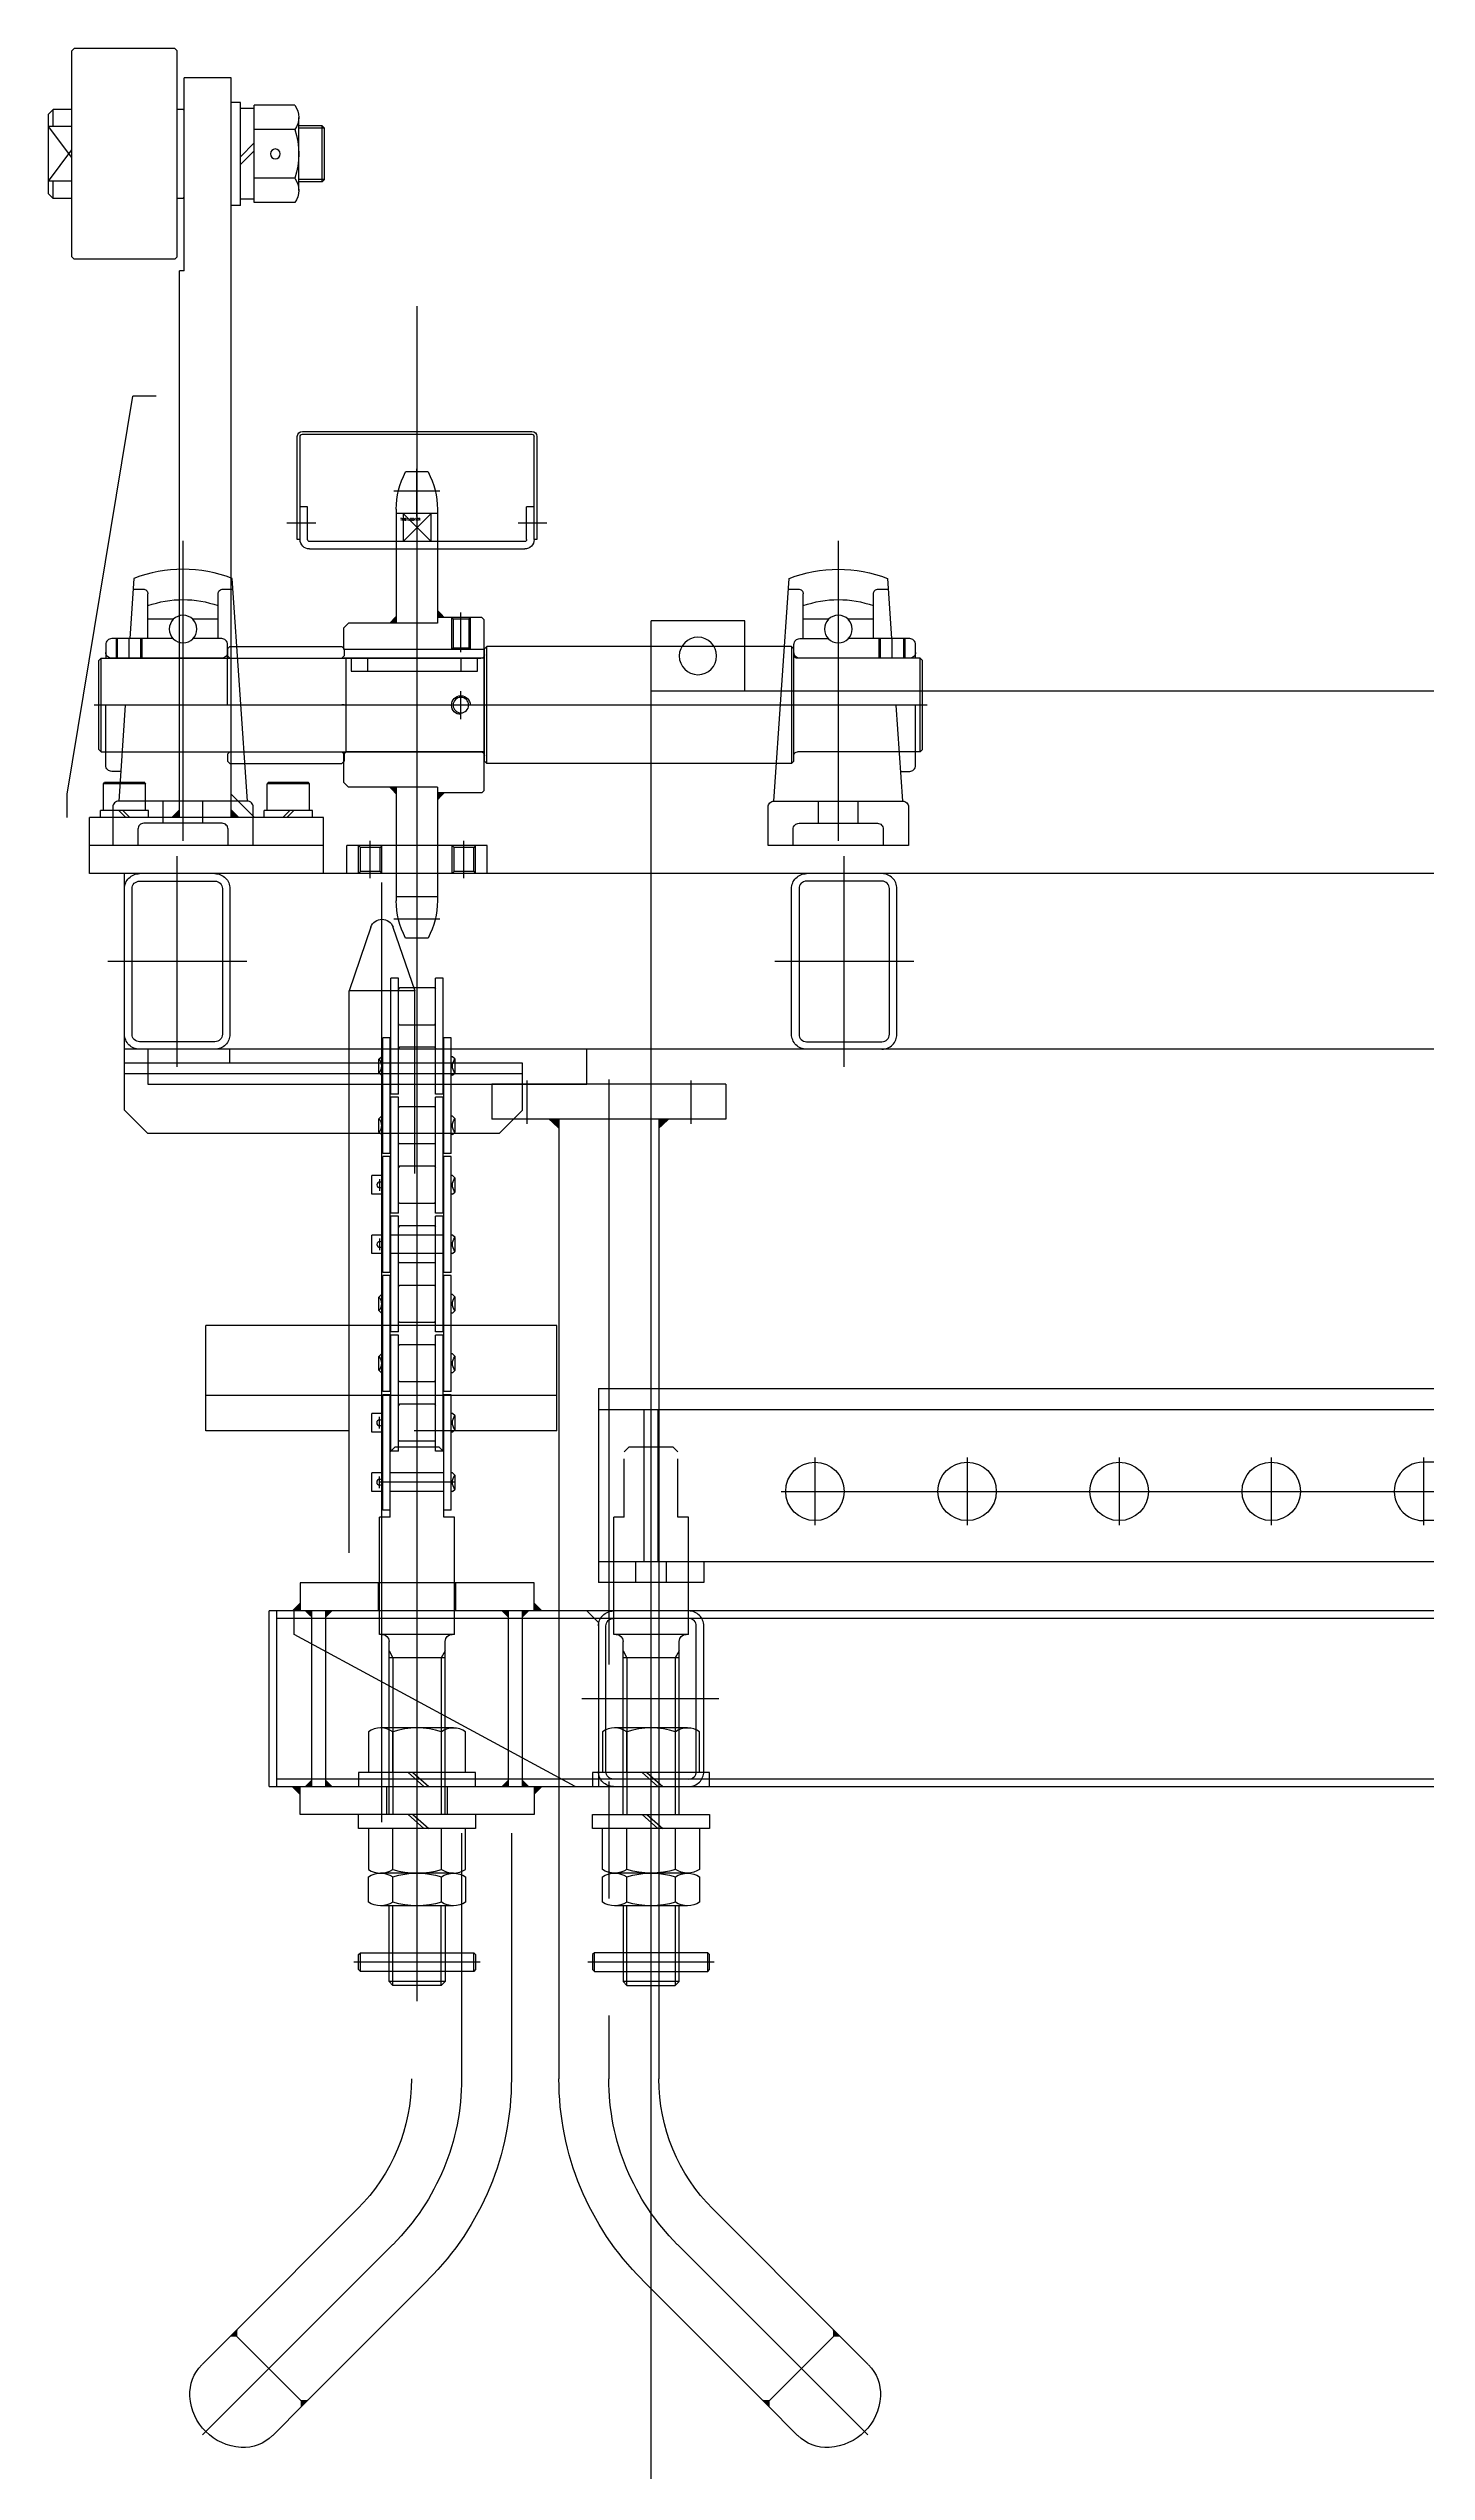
# Model space of a CAD drawing. Header units: millimetres. Extents: x 5349504 to 6791112, y -2212455 to -2153443.
# Drawn here: x 6344455 to 6345044, y -2192659 to -2191624 of the extents above; entities that cross this region are included whole.
import ezdxf

# ---------------------------------------------------------------- set-up
doc = ezdxf.new("R2010")
doc.units = ezdxf.units.MM
doc.header["$LTSCALE"] = 400
doc.linetypes.add('C_DASHED_L', pattern=[0.375, 0.25, -0.125])
doc.linetypes.add('CENTER-2', pattern=[1, 0.625, -0.125, 0.125, -0.125])
doc.layers.get('0').update_dxf_attribs({"lineweight": 9})
doc.layers.add('EQUIP', color=8, linetype='Continuous')
doc.layers.add('GRND', color=8, linetype='Continuous')
doc.styles.add('ROMANS', font='romans.shx', dxfattribs={"bigfont": 'ghs.shx'})

# ---------------------------------------------------------------- blocks, each defined once
blk = doc.blocks.new('A$C73723A2D')
for p, q in [((66.1, 582.5), (66.1, 567.5)), ((66.1, 582.5), (166.1, 582.5)), ((166.1, 582.5), (166.1, 567.5)), ((66.1, 567.5), (166.1, 567.5)), ((94.7, 567.5), (94.7, 157.5)), ((137.4, 567.5), (137.4, 157.5)), ((71.7, 101.9), (18.6, 48.8)), ((101.9, 71.7), (48.8, 18.6)), ((5.2, 35.4), (18.6, 48.8)), ((18.6, 48.8), (48.8, 18.6)), ((18.6, 48.8), (48.8, 18.6)), ((48.8, 18.6), (35.4, 5.2))]:
    blk.add_line(p, q)
at = {"color": 1, "linetype": 'CENTER-2'}
for p, q in [((116.1, 584.5), (116.1, 157.5)), ((86.8, 86.8), (33.7, 33.7))]:
    blk.add_line(p, q, dxfattribs=at)
for centre, radius, start, end in [((16.1, 157.5), 78.6, 315, 0), ((16.1, 157.5), 121.3, 315, 0), ((17.6, 22.9), 17.6, 135, 183.2584), ((23.2, 23.2), 23.2, 183.2584, 266.7416), ((22.9, 17.6), 17.6, 266.7416, 315)]:
    blk.add_arc(centre, radius, start, end)
blk.add_arc((16.1, 157.5), 100, 315, 0, dxfattribs=at)
for points in [[(90.2, 567.5), (94.7, 563.3), (94.7, 567.5)], [(141.9, 567.5), (137.4, 563.3), (137.4, 567.5)], [(17.1, 47.3), (20.2, 47.3), (20.4, 50.6)], [(47.3, 17.1), (47.3, 20.2), (50.6, 20.4)]]:
    blk.add_solid(points)
at = {"layer": 'EQUIP'}
for p, q in [((81.1, 584), (81.1, 565.5)), ((151.1, 584), (151.1, 565.5)), ((35.1, 35.1), (5.4, 5.4))]:
    blk.add_line(p, q, dxfattribs=at)
blk = doc.blocks.new('A$C78EE4211')
at = {"color": 1, "linetype": 'CENTER-2'}
for p, q in [((21.3, 262.5), (21.3, 157.5)), ((50.6, 86.8), (103.7, 33.7)), ((102.3, 35.1), (132, 5.4))]:
    blk.add_line(p, q, dxfattribs=at)
blk.add_arc((121.3, 157.5), 100, 180, 225, dxfattribs=at)
at = {"layer": 'EQUIP'}
for p, q in [((0, 262.5), (0, 157.5)), ((65.7, 101.9), (118.8, 48.8)), ((35.5, 71.7), (88.6, 18.6)), ((118.8, 48.8), (88.6, 18.6)), ((118.8, 48.8), (88.6, 18.6)), ((132.2, 35.4), (118.8, 48.8)), ((88.6, 18.6), (102, 5.2))]:
    blk.add_line(p, q, dxfattribs=at)
for centre, radius, start, end in [((121.3, 157.5), 121.3, 180, 225), ((121.3, 157.5), 78.6, 180, 225), ((119.8, 22.9), 17.6, 356.7416, 45), ((114.2, 23.2), 23.2, 273.2584, 356.7416), ((114.5, 17.6), 17.6, 225, 273.2584)]:
    blk.add_arc(centre, radius, start, end, dxfattribs=at)
for points in [[(120.3, 47.3), (117.2, 47.3), (117, 50.6)], [(90.1, 17.2), (90.1, 20.2), (86.8, 20.4)]]:
    blk.add_solid(points, dxfattribs=at)
blk = doc.blocks.new('A$C7FDF6A58')
at = {"ltscale": 0.5}
for p, q in [((-4.8, -1.4), (4.8, -1.4)), ((-8.8, -17.3), (-8.8, -66)), ((-8.8, -19.1), (8.8, -19.1)), ((8.8, -17.3), (8.8, -66)), ((-8.8, -136), (-8.8, -184.6)), ((8.8, -136), (8.8, -184.6)), ((-8.8, -182.9), (8.8, -182.9)), ((-4.8, -200.5), (4.8, -200.5))]:
    blk.add_line(p, q, dxfattribs=at)
for centre, start, end in [((25, -17.3), 151.9388, 180), ((-25, -17.3), 0, 28.0612), ((25, -184.6), 180, 208.0612), ((-25, -184.6), 331.9388, 0)]:
    blk.add_arc(centre, 33.8, start, end, dxfattribs=at)
at = {"layer": 'EQUIP', "ltscale": 0.5}
for p, q in [((0, -20.4), (0, 0)), ((-9.8, -9.6), (9.8, -9.6)), ((0, -181.5), (0, -201.9)), ((-9.8, -192.4), (9.8, -192.4))]:
    blk.add_line(p, q, dxfattribs=at)
at = {"color": 4, "style": 'ROMANS'}
blk.add_text('RS100x18NT', height=1, dxfattribs=at).set_placement((-1.4, -22.1))
blk = doc.blocks.new('A$C15EB49E3')
for p, q in [((-233, 36.5), (-232, 37.5)), ((-233, -36.5), (-233, 36.5)), ((-232, 37.5), (-213, 37.5)), ((-213, 35), (-175, 35)), ((-173, 33), (-175, 35)), ((-173, 23.8), (-173, 33)), ((-233, 23.8), (-173, 23.8)), ((-233, 20), (-173, 20)), ((-233, -20), (-174, -20)), ((-174, -20), (-173, -21)), ((-173, -33), (-173, -20)), ((-233, -36.5), (-232, -37.5)), ((-232, -37.5), (-213, -37.5)), ((-213, -35), (-175, -35)), ((-173, -33), (-175, -35))]:
    blk.add_line(p, q)
at = {"ltscale": 0.5}
for p, q in [((-227, 37.5), (-226.4, 36.8)), ((-219.7, 36.8), (-226.4, 36.8)), ((-226.4, 36.8), (-226.4, 24.5)), ((-219, 37.5), (-219.7, 36.8)), ((-219.7, 36.8), (-219.7, 24.5)), ((-226.4, 24.5), (-227, 23.8)), ((-219.7, 24.5), (-226.4, 24.5)), ((-219.7, 24.5), (-219, 23.8))]:
    blk.add_line(p, q, dxfattribs=at)
at = {"color": 250}
blk.add_line((-174, -20), (-174, 20), dxfattribs=at)
at = {"ltscale": 0.5}
blk.add_circle((-223, 0), 3.32, dxfattribs=at)
for points in [[(-216.2, 37.5), (-213, 40.8), (-213, 37.5)], [(-192.3, 35), (-195.4, 38.3), (-195.4, 35)], [(-216.2, -37.5), (-213, -40.8), (-213, -37.5)], [(-192.3, -35), (-195.4, -38.3), (-195.4, -35)]]:
    blk.add_solid(points)
at = {"layer": 'EQUIP', "ltscale": 0.5}
for p, q in [((-227, 37.5), (-227, 23.8)), ((-223, 22.6), (-223, 39.5)), ((-219, 37.5), (-219, 23.8)), ((-223, -6), (-223, 6))]:
    blk.add_line(p, q, dxfattribs=at)
blk.add_arc((-223, 0), 4, 270, 180, dxfattribs=at)
at = {"ltscale": 0.5}
blk.add_blockref('A$C7FDF6A58', (-204.2, 101), dxfattribs=at)
blk = doc.blocks.new('A$C34FF3ADC')
for p, q in [((-105.8, -65.9), (-106.8, -66.9)), ((-106.8, -66.9), (-106.8, -69.9)), ((-105.8, -70.9), (-106.8, -69.9)), ((-58, -65.9), (-105.8, -65.9)), ((-58, -70.9), (-105.8, -70.9)), ((-58, -65.9), (-57, -66.9)), ((-58, -70.9), (-57, -69.9)), ((-57, -66.9), (-57, -69.9)), ((-105.8, -110.9), (-106.8, -111.9)), ((-106.8, -111.9), (-106.8, -114.9)), ((-58, -110.9), (-105.8, -110.9)), ((-58, -110.9), (-57, -111.9)), ((-57, -111.9), (-57, -114.9)), ((-106.8, -114.9), (-105.8, -115.9)), ((-58, -115.9), (-105.8, -115.9)), ((-58, -115.9), (-57, -114.9))]:
    blk.add_line(p, q)
at = {"layer": 'EQUIP'}
blk.add_line((-106.8, -90.9), (-105.8, -90.9), dxfattribs=at)
blk = doc.blocks.new('A$C7A254EDB')
for p, q in [((-353, -215.4), (-354, -216.4)), ((-354, -254.4), (-354, -216.4)), ((-353, -215.4), (-300.5, -215.4)), ((-353, -255.4), (-353, -215.4)), ((-299, -211.4), (-298, -210.4)), ((-299, -259.4), (-299, -211.4)), ((-298, -210.4), (-167.8, -210.4)), ((-298, -210.4), (-298, -260.4)), ((-167.8, -210.4), (-166.8, -211.4)), ((-167.8, -260.4), (-167.8, -210.4)), ((-166.8, -259.4), (-166.8, -211.4)), ((-3, -215.4), (-165.3, -215.4)), ((-3, -215.4), (-2, -216.4)), ((-3, -255.4), (-3, -215.4)), ((-2, -254.4), (-2, -216.4)), ((-353, -255.4), (-354, -254.4)), ((-353, -255.4), (-300.5, -255.4)), ((-3, -255.4), (-165.3, -255.4)), ((-3, -255.4), (-2, -254.4)), ((-299, -259.4), (-298, -260.4)), ((-298, -260.4), (-167.8, -260.4)), ((-166.8, -259.4), (-167.8, -260.4))]:
    blk.add_line(p, q)
at = {"color": 2, "linetype": 'C_DASHED_L'}
for p, q in [((-163.8, -220.9), (-163.8, -215.4)), ((-109.8, -215.4), (-109.8, -220.9)), ((-109.8, -220.9), (-163.8, -220.9))]:
    blk.add_line(p, q, dxfattribs=at)
for centre, start, end in [((-300.5, -213.9), 270, 0), ((-165.3, -213.9), 180, 270), ((-300.5, -256.9), 0, 90), ((-165.3, -256.9), 90, 180)]:
    blk.add_arc(centre, 1.5, start, end)
at = {"layer": 'EQUIP'}
for p, q in [((-156.8, -220.9), (-156.8, -215.4)), ((-116.8, -215.4), (-116.8, -220.9)), ((-356, -235.4), (0, -235.4))]:
    blk.add_line(p, q, dxfattribs=at)
blk = doc.blocks.new('SP0801-T')
at = {"layer": 'EQUIP'}
for p, q in [((-62.8, 0), (-13.4, 0)), ((-62.8, 0), (-62.8, -3.2)), ((-54.8, 0.5), (-53.7, 1.6)), ((-54.8, 0.5), (-54.8, 0)), ((-53.7, 1.6), (-47.9, 1.6)), ((-47.9, 1.6), (-46.8, 0.5)), ((-46.8, 0.5), (-46.8, 0)), ((-29.4, 0.5), (-28.3, 1.6)), ((-29.4, 0.5), (-29.4, 0)), ((-28.3, 1.6), (-22.5, 1.6)), ((-22.5, 1.6), (-21.4, 0.5)), ((-21.4, 0.5), (-21.4, 0)), ((-13.4, 0), (-13.4, -3.2)), ((-12, 0), (37.5, 0)), ((-12, 0), (-12, -3.2)), ((-4, 0.5), (-2.9, 1.6)), ((-4, 0.5), (-4, 0)), ((-2.9, 1.6), (2.9, 1.6)), ((2.9, 1.6), (4, 0.5)), ((4, 0.5), (4, 0)), ((21.4, 0.5), (22.5, 1.6)), ((21.4, 0.5), (21.4, 0)), ((22.5, 1.6), (28.3, 1.6)), ((28.3, 1.6), (29.4, 0.5)), ((29.4, 0.5), (29.4, 0)), ((37.5, 0), (37.5, -3.2)), ((-62.8, -3.2), (-13.4, -3.2)), ((-54.8, -3.2), (-54.8, -26.1)), ((-46.8, -3.2), (-46.8, -26.1)), ((-37.5, -3.5), (12, -3.5)), ((-37.5, -3.5), (-37.5, -6.7)), ((-37.5, -6.7), (12, -6.7)), ((-33.3, -7.2), (-32.8, -6.7)), ((-33.3, -7.2), (-33.3, -22.1)), ((-17.5, -7.2), (-18, -6.7)), ((-17.5, -7.2), (-17.5, -22.1)), ((-12, -3.2), (37.5, -3.2)), ((-7.9, -7.2), (-7.4, -6.7)), ((-7.9, -7.2), (-7.9, -22.1)), ((7.9, -7.2), (7.4, -6.7)), ((7.9, -7.2), (7.9, -22.1)), ((12, -3.5), (12, -6.7)), ((13.4, -3.5), (62.8, -3.5)), ((13.4, -3.5), (13.4, -6.7)), ((13.4, -6.7), (62.8, -6.7)), ((17.5, -7.2), (18, -6.7)), ((17.5, -7.2), (17.5, -22.1)), ((33.3, -7.2), (32.8, -6.7)), ((33.3, -7.2), (33.3, -22.1)), ((42.9, -7.2), (43.4, -6.7)), ((42.9, -7.2), (42.9, -22.1)), ((58.7, -7.2), (58.2, -6.7)), ((58.7, -7.2), (58.7, -22.1)), ((62.8, -3.5), (62.8, -6.7)), ((-62.8, -26.1), (-13.4, -26.1)), ((-62.8, -26.1), (-62.8, -29.3)), ((-62.8, -29.3), (-13.4, -29.3)), ((-54.8, -29.3), (-54.8, -33.9)), ((-53.3, -30.6), (-48.3, -30.6)), ((-46.8, -29.3), (-46.8, -33.9)), ((-37.5, -22.6), (12, -22.6)), ((-37.5, -22.6), (-37.5, -25.8)), ((-37.5, -25.8), (12, -25.8)), ((-33.3, -22.1), (-32.8, -22.6)), ((-29.4, -29.3), (-29.4, -33.9)), ((-27.9, -30.6), (-22.9, -30.6)), ((-21.4, -29.3), (-21.4, -33.9)), ((-17.5, -22.1), (-18, -22.6)), ((-13.4, -26.1), (-13.4, -29.3)), ((-12, -26.1), (37.5, -26.1)), ((-12, -26.1), (-12, -29.3)), ((-12, -29.3), (37.5, -29.3)), ((-7.9, -22.1), (-7.4, -22.6)), ((-4, -29.8), (-4, -29.3)), ((-4, -29.8), (-2.9, -30.9)), ((-2.9, -30.9), (2.9, -30.9)), ((2.9, -30.9), (4, -29.8)), ((4, -29.8), (4, -29.3)), ((7.9, -22.1), (7.4, -22.6)), ((12, -22.6), (12, -25.8)), ((13.4, -22.6), (62.8, -22.6)), ((13.4, -22.6), (13.4, -25.8)), ((13.4, -25.8), (62.8, -25.8)), ((17.5, -22.1), (18, -22.6)), ((21.4, -29.8), (21.4, -29.3)), ((21.4, -29.8), (22.5, -30.9)), ((22.5, -30.9), (28.3, -30.9)), ((28.3, -30.9), (29.4, -29.8)), ((29.4, -29.8), (29.4, -29.3)), ((33.3, -22.1), (32.8, -22.6)), ((37.5, -26.1), (37.5, -29.3)), ((42.9, -22.1), (43.4, -22.6)), ((58.7, -22.1), (58.2, -22.6)), ((62.8, -22.6), (62.8, -25.8)), ((-54.8, -33.9), (-46.8, -33.9)), ((-29.4, -33.9), (-21.4, -33.9))]:
    blk.add_line(p, q, dxfattribs=at)
for centre in [(-50.8, -30.6), (-25.4, -30.6)]:
    blk.add_circle(centre, 1.25, dxfattribs=at)
for centre, start, end in [((-50.8, 5), 229.654, 310.346), ((-25.4, 5), 229.654, 310.346), ((0, 5), 229.654, 310.346), ((25.4, 5), 229.654, 310.346), ((0, -34.3), 49.654, 130.346), ((25.4, -34.3), 49.654, 130.346)]:
    blk.add_arc(centre, 4.48, start, end, dxfattribs=at)
blk = doc.blocks.new('A$C7C052ED6')
for p, q in [((14, 0), (14, 895)), ((14, 895), (97, 895)), ((23, 0), (23, 895)), ((88, 0), (88, 895)), ((88, 875.5), (23, 875.5)), ((88, 869.5), (23, 869.5)), ((88, 850), (97, 850)), ((45.5, 542.5), (45.5, 497.5)), ((70.5, 542.5), (70.5, 497.5)), ((88, 525), (97, 525)), ((97, 370), (97, 525)), ((14, 480), (23, 480)), ((2, 422.5), (2, 472.5)), ((2, 472.5), (14, 472.5)), ((23, 452), (88, 452)), ((23, 443), (88, 443)), ((14, 422.5), (2, 422.5)), ((14, 415), (23, 415)), ((45.5, 397.5), (45.5, 352.5)), ((70.5, 397.5), (70.5, 352.5)), ((88, 370), (97, 370)), ((88, 0), (88, 45)), ((88, 45), (97, 45)), ((97, 45), (97, 0)), ((88, 25.5), (23, 25.5)), ((88, 19.5), (23, 19.5)), ((14, 0), (97, 0))]:
    blk.add_line(p, q)
at = {"ltscale": 0.5}
blk.add_line((97, 850), (97, 895), dxfattribs=at)
at = {"color": 1, "linetype": 'CENTER-2'}
for p, q in [((99, 505), (86, 505)), ((99, 390), (86, 390))]:
    blk.add_line(p, q, dxfattribs=at)
at = {"color": 2, "linetype": 'C_DASHED_L'}
for p, q in [((2, 466.5), (2.7, 465.8)), ((2, 466.5), (14, 466.5)), ((13.3, 465.8), (14, 466.5)), ((2, 458.5), (2.7, 459.2)), ((2, 458.5), (14, 458.5)), ((2.7, 459.2), (2.7, 465.8)), ((2.7, 465.8), (13.3, 465.8)), ((2.7, 459.2), (13.3, 459.2)), ((13.3, 459.2), (13.3, 465.8)), ((13.3, 459.2), (14, 458.5)), ((2, 436.5), (2.7, 435.8)), ((2, 436.5), (14, 436.5)), ((2.7, 429.2), (2.7, 435.8)), ((2.7, 435.8), (13.3, 435.8)), ((13.3, 435.8), (14, 436.5)), ((13.3, 429.2), (13.3, 435.8)), ((2, 428.5), (2.7, 429.2)), ((2, 428.5), (14, 428.5)), ((2.7, 429.2), (13.3, 429.2)), ((13.3, 429.2), (14, 428.5))]:
    blk.add_line(p, q, dxfattribs=at)
for centre in [(58, 802.5), (58, 737.5), (58, 672.5), (58, 607.5), (58, 287.5), (58, 222.5), (58, 157.5), (58, 92.5)]:
    blk.add_circle(centre, 12.5)
for centre, start, end in [((58, 542.5), 0, 180), ((58, 497.5), 180, 0), ((58, 397.5), 0, 180), ((58, 352.5), 180, 0)]:
    blk.add_arc(centre, 12.5, start, end)
at = {"layer": 'EQUIP'}
for p, q in [((105.9, 872.5), (79.1, 872.5)), ((97, 879), (88, 879)), ((97, 866), (88, 866)), ((58, 78), (58, 817)), ((43.5, 802.5), (72.5, 802.5)), ((43.5, 737.5), (72.5, 737.5)), ((43.5, 672.5), (72.5, 672.5)), ((43.5, 607.5), (72.5, 607.5)), ((43.5, 542.5), (72.5, 542.5)), ((43.5, 497.5), (72.5, 497.5)), ((16, 462.5), (0, 462.5)), ((0, 447.5), (99, 447.5)), ((16, 432.5), (0, 432.5)), ((43.5, 397.5), (72.5, 397.5)), ((43.5, 352.5), (72.5, 352.5)), ((43.5, 287.5), (72.5, 287.5)), ((43.5, 222.5), (72.5, 222.5)), ((43.5, 157.5), (72.5, 157.5)), ((43.5, 92.5), (72.5, 92.5)), ((105.9, 22.5), (79.1, 22.5)), ((97, 29), (88, 29)), ((97, 16), (88, 16))]:
    blk.add_line(p, q, dxfattribs=at)
blk = doc.blocks.new('A$C19BE7DAC')
at = {"rotation": 270}
blk.add_blockref('A$C7C052ED6', (0, 105.9), dxfattribs=at)
blk = doc.blocks.new('BL-EQ-SECT_1_20230313')
at = {"layer": 'EQUIP'}
for p, q in [((25311.2, 9552.5), (25310.2, 9551.5)), ((25310.2, 9463.5), (25310.2, 9551.5)), ((25311.2, 9552.5), (25354.2, 9552.5)), ((25355.2, 9551.5), (25354.2, 9552.5)), ((25355.2, 9463.5), (25355.2, 9551.5)), ((25287.2, 9224), (25287.2, 9540)), ((25287.2, 9540), (25307.2, 9540)), ((25307.2, 9457.5), (25307.2, 9540)), ((25259.9, 9528.3), (25277.3, 9528.3)), ((25277.3, 9486.8), (25277.3, 9528.3)), ((25277.3, 9526.9), (25283.2, 9526.9)), ((25283.2, 9529.5), (25287.2, 9529.5)), ((25283.2, 9485.5), (25283.2, 9529.5)), ((25307.7, 9526.5), (25307.2, 9526)), ((25307.7, 9526.5), (25310.2, 9526.5)), ((25355.2, 9526.5), (25363.2, 9526.5)), ((25365.2, 9524.5), (25363.2, 9526.5)), ((25363.2, 9519.2), (25363.2, 9526.5)), ((25365.2, 9490.5), (25365.2, 9524.5)), ((25247.2, 9518.5), (25248.3, 9519.5)), ((25247.2, 9496.6), (25247.2, 9518.5)), ((25248.3, 9495.5), (25248.3, 9519.5)), ((25248.3, 9519.5), (25258.3, 9519.5)), ((25258.3, 9491.9), (25258.3, 9523.1)), ((25259.9, 9517.9), (25277.3, 9517.9)), ((25355.2, 9519.2), (25365.2, 9519.2)), ((25355.2, 9505.9), (25365.2, 9519.2)), ((25283.2, 9506.3), (25277.3, 9512.2)), ((25283.2, 9502.9), (25277.3, 9508.8)), ((25365.2, 9495.9), (25355.2, 9509.2)), ((25248.3, 9495.5), (25247.2, 9496.6)), ((25248.3, 9495.5), (25258.3, 9495.5)), ((25259.9, 9497.1), (25277.3, 9497.1)), ((25307.2, 9489), (25307.2, 9494)), ((25355.2, 9495.9), (25365.2, 9495.9)), ((25363.2, 9488.5), (25363.2, 9495.9)), ((25259.9, 9486.8), (25277.3, 9486.8)), ((25277.3, 9488.2), (25283.2, 9488.2)), ((25283.2, 9485.5), (25287.2, 9485.5)), ((25307.7, 9488.5), (25307.2, 9489)), ((25307.7, 9488.5), (25310.2, 9488.5)), ((25355.2, 9488.5), (25363.2, 9488.5)), ((25365.2, 9490.5), (25363.2, 9488.5)), ((25311.2, 9462.5), (25310.2, 9463.5)), ((25311.2, 9462.5), (25354.2, 9462.5)), ((25354.2, 9462.5), (25355.2, 9463.5)), ((25307.2, 9457.5), (25309.2, 9457.5)), ((25309.2, 9224), (25309.2, 9457.5)), ((25207.7, 8718.3), (25207.7, 9442.4)), ((25319.2, 9404), (25329.2, 9404)), ((25357.2, 9234), (25329.2, 9404)), ((25156.5, 9386.7), (25156.5, 9342.7)), ((25157.7, 9342.7), (25157.7, 9386.7)), ((25256.7, 9388.9), (25158.7, 9388.9)), ((25256.7, 9387.7), (25158.7, 9387.7)), ((25257.7, 9342.7), (25257.7, 9386.7)), ((25258.9, 9342.7), (25258.9, 9386.7)), ((25152.2, 9349.7), (25164.5, 9349.7)), ((25157.7, 9356.7), (25160.9, 9356.7)), ((25160.9, 9342.7), (25160.9, 9356.7)), ((25201.7, 9341.9), (25213.7, 9353.9)), ((25201.7, 9353.9), (25213.7, 9341.9)), ((25251, 9349.7), (25263.3, 9349.7)), ((25254.5, 9342.7), (25254.5, 9356.7)), ((25254.5, 9356.7), (25257.7, 9356.7)), ((25027.7, 9214), (25027.7, 9342.2)), ((25156.5, 9342.7), (25157.7, 9342.7)), ((25161.7, 9341.9), (25253.7, 9341.9)), ((25253.7, 9338.7), (25161.7, 9338.7)), ((25257.7, 9342.7), (25258.9, 9342.7)), ((25307.7, 9214), (25307.7, 9342.2)), ((25012.7, 9308.7), (25023.6, 9308.7)), ((25031.9, 9308.7), (25042.7, 9308.7)), ((25067.7, 9308), (25107.7, 9308)), ((25067.7, 9278), (25067.7, 9308)), ((25107.7, 8448), (25107.7, 9308)), ((25292.7, 9308.7), (25303.6, 9308.7)), ((25311.9, 9308.7), (25322.7, 9308.7)), ((24999.2, 9292), (24999.2, 9300.4)), ((24999.7, 9292), (24999.7, 9300.4)), ((25004.7, 9292), (25004.7, 9300.4)), ((25009.7, 9292), (25009.7, 9300.4)), ((25010.2, 9292), (25010.2, 9300.4)), ((25325.2, 9292), (25325.2, 9300.4)), ((25325.7, 9292), (25325.7, 9300.4)), ((25330.7, 9292), (25330.7, 9300.4)), ((25335.7, 9292), (25335.7, 9300.4)), ((25336.2, 9292), (25336.2, 9300.4)), ((24257.7, 9278), (25107.7, 9278)), ((25000.2, 9231), (25003, 9272)), ((25332.4, 9272), (25335.2, 9231)), ((25253.7, 9238.3), (25254.1, 9239)), ((25253.7, 9227), (25253.7, 9238.3)), ((25253.7, 9238.3), (25271.7, 9238.3)), ((25254.1, 9239), (25271.3, 9239)), ((25271.3, 9239), (25271.7, 9238.3)), ((25271.7, 9227), (25271.7, 9238.3)), ((25324.1, 9239), (25323.7, 9238.3)), ((25323.7, 9227), (25323.7, 9238.3)), ((25323.7, 9238.3), (25341.7, 9238.3)), ((25324.1, 9239), (25341.3, 9239)), ((25341.7, 9238.3), (25341.3, 9239)), ((25341.7, 9227), (25341.7, 9238.3)), ((25019.2, 9221.5), (25019.2, 9231)), ((25036.2, 9221.5), (25036.2, 9231)), ((25247.7, 9224), (25347.7, 9224)), ((25247.7, 9200), (25247.7, 9224)), ((25252.4, 9227), (25273, 9227)), ((25252.4, 9224), (25252.4, 9227)), ((25263.4, 9224), (25260.4, 9227)), ((25265.1, 9224), (25262.1, 9227)), ((25273, 9224), (25273, 9227)), ((25277.2, 9224), (25287.2, 9234)), ((25299.2, 9221.5), (25299.2, 9231)), ((25316.2, 9221.5), (25316.2, 9231)), ((25322.4, 9227), (25343, 9227)), ((25322.4, 9224), (25322.4, 9227)), ((25330.4, 9224), (25333.4, 9227)), ((25332.1, 9224), (25335.1, 9227)), ((25343, 9224), (25343, 9227)), ((25347.7, 9200), (25347.7, 9224)), ((25357.2, 9224), (25357.2, 9234)), ((25187.7, 9198), (25187.7, 9214)), ((25227.7, 9198), (25227.7, 9214)), ((25025.2, 9117.5), (25025.2, 9207.5)), ((25177.7, 9212), (25237.7, 9212)), ((25177.7, 9200), (25177.7, 9212)), ((25182.7, 9212), (25183.5, 9211.2)), ((25182.7, 9200), (25182.7, 9212)), ((25183.5, 9211.2), (25191.9, 9211.2)), ((25183.5, 9200.9), (25183.5, 9211.2)), ((25192.7, 9212), (25191.9, 9211.2)), ((25191.9, 9200.9), (25191.9, 9211.2)), ((25192.7, 9200), (25192.7, 9212)), ((25222.7, 9212), (25223.5, 9211.2)), ((25222.7, 9200), (25222.7, 9212)), ((25223.5, 9211.2), (25231.9, 9211.2)), ((25223.5, 9200.9), (25223.5, 9211.2)), ((25232.7, 9212), (25231.9, 9211.2)), ((25231.9, 9200.9), (25231.9, 9211.2)), ((25232.7, 9200), (25232.7, 9212)), ((25237.7, 9200), (25237.7, 9212)), ((25247.7, 9212), (25347.7, 9212)), ((25310.2, 9117.5), (25310.2, 9207.5)), ((24017.7, 9200), (25347.7, 9200)), ((25183.5, 9200.9), (25182.7, 9200)), ((25183.5, 9200.9), (25191.9, 9200.9)), ((25191.9, 9200.9), (25192.7, 9200)), ((25223.5, 9200.9), (25222.7, 9200)), ((25222.7, 8794.7), (25222.7, 9196.2)), ((25223.5, 9200.9), (25231.9, 9200.9)), ((25231.9, 9200.9), (25232.7, 9200)), ((25332.7, 9099), (25332.7, 9200)), ((25218, 9177.1), (25208.7, 9150)), ((25227.5, 9177.1), (25236.7, 9150)), ((24995.5, 9162.5), (25054.9, 9162.5)), ((25280.5, 9162.5), (25339.9, 9162.5)), ((25196.6, 9105.8), (25196.6, 9155.3)), ((25196.6, 9155.3), (25199.8, 9155.3)), ((25199.8, 9105.8), (25199.8, 9155.3)), ((25215.7, 9105.8), (25215.7, 9155.3)), ((25215.7, 9155.3), (25218.9, 9155.3)), ((25218.9, 9105.8), (25218.9, 9155.3)), ((25200.3, 9151.2), (25199.8, 9150.7)), ((25200.3, 9151.2), (25215.2, 9151.2)), ((25208.7, 9150), (25236.7, 9150)), ((25208.7, 9071.9), (25208.7, 9150)), ((25215.2, 9151.2), (25215.7, 9150.7)), ((25236.7, 8909.9), (25236.7, 9150)), ((25200.3, 9135.3), (25199.8, 9135.8)), ((25200.3, 9135.3), (25215.2, 9135.3)), ((25215.2, 9135.3), (25215.7, 9135.8)), ((25191.5, 9120.7), (25192.6, 9121.8)), ((25191.5, 9114.9), (25191.5, 9120.7)), ((25192.6, 9121.8), (25193.1, 9121.8)), ((25193.1, 9080.4), (25193.1, 9129.9)), ((25193.1, 9129.9), (25196.3, 9129.9)), ((25196.3, 9080.4), (25196.3, 9129.9)), ((25200.3, 9125.8), (25199.8, 9125.3)), ((25200.3, 9125.8), (25215.2, 9125.8)), ((25215.2, 9125.8), (25215.7, 9125.3)), ((25219.2, 9080.4), (25219.2, 9129.9)), ((25219.2, 9129.9), (25222.4, 9129.9)), ((25222.4, 9080.4), (25222.4, 9129.9)), ((25222.4, 9121.8), (25222.9, 9121.8)), ((25224, 9120.7), (25222.9, 9121.8)), ((25224, 9114.9), (25224, 9120.7)), ((25162.7, 9099), (25162.7, 9119)), ((25162.7, 9119), (25332.7, 9119)), ((25192.6, 9113.9), (25191.5, 9114.9)), ((25192.6, 9113.9), (25193.1, 9113.9)), ((25200.3, 9109.9), (25199.8, 9110.4)), ((25200.3, 9109.9), (25215.2, 9109.9)), ((25215.2, 9109.9), (25215.7, 9110.4)), ((25222.4, 9113.9), (25222.9, 9113.9)), ((25222.9, 9113.9), (25224, 9114.9)), ((25196.6, 9105.8), (25199.8, 9105.8)), ((25196.6, 9055), (25196.6, 9104.5)), ((25196.6, 9104.5), (25199.8, 9104.5)), ((25199.8, 9055), (25199.8, 9104.5)), ((25200.3, 9100.4), (25199.8, 9099.9)), ((25200.3, 9100.4), (25215.2, 9100.4)), ((25215.2, 9100.4), (25215.7, 9099.9)), ((25215.7, 9105.8), (25218.9, 9105.8)), ((25215.7, 9055), (25215.7, 9104.5)), ((25215.7, 9104.5), (25218.9, 9104.5)), ((25218.9, 9055), (25218.9, 9104.5)), ((25172.7, 9089), (25162.7, 9099)), ((25191.5, 9095.3), (25192.6, 9096.4)), ((25191.5, 9089.5), (25191.5, 9095.3)), ((25192.6, 9088.5), (25191.5, 9089.5)), ((25192.6, 9096.4), (25193.1, 9096.4)), ((25222.4, 9096.4), (25222.9, 9096.4)), ((25224, 9095.3), (25222.9, 9096.4)), ((25222.9, 9088.5), (25224, 9089.5)), ((25224, 9089.5), (25224, 9095.3)), ((25322.7, 9089), (25332.7, 9099)), ((25172.7, 9089), (25322.7, 9089)), ((25192.6, 9088.5), (25193.1, 9088.5)), ((25193.1, 9080.4), (25196.3, 9080.4)), ((25193.1, 9029.6), (25193.1, 9079.1)), ((25193.1, 9079.1), (25196.3, 9079.1)), ((25196.3, 9029.6), (25196.3, 9079.1)), ((25200.3, 9084.5), (25199.8, 9085)), ((25200.3, 9084.5), (25215.2, 9084.5)), ((25215.2, 9084.5), (25215.7, 9085)), ((25219.2, 9080.4), (25222.4, 9080.4)), ((25219.2, 9029.6), (25219.2, 9079.1)), ((25219.2, 9079.1), (25222.4, 9079.1)), ((25222.4, 9088.5), (25222.9, 9088.5)), ((25222.4, 9029.6), (25222.4, 9079.1)), ((25191.5, 9069.9), (25192.6, 9071)), ((25191.5, 9064.1), (25191.5, 9069.9)), ((25192.6, 9071), (25193.1, 9071)), ((25200.3, 9075), (25199.8, 9074.5)), ((25200.3, 9075), (25215.2, 9075)), ((25215.2, 9075), (25215.7, 9074.5)), ((25222.4, 9071), (25227, 9071)), ((25223.6, 9064.5), (25223.6, 9069.5)), ((25227, 9063.1), (25227, 9071)), ((25192.6, 9063.1), (25191.5, 9064.1)), ((25192.6, 9063.1), (25193.1, 9063.1)), ((25200.3, 9059.1), (25199.8, 9059.6)), ((25200.3, 9059.1), (25215.2, 9059.1)), ((25215.2, 9059.1), (25215.7, 9059.6)), ((25222.4, 9063.1), (25227, 9063.1)), ((25196.6, 9055), (25199.8, 9055)), ((25215.7, 9055), (25218.9, 9055)), ((25191.5, 9044.5), (25192.6, 9045.6)), ((25191.5, 9038.7), (25191.5, 9044.5)), ((25192.6, 9037.7), (25191.5, 9038.7)), ((25192.6, 9045.6), (25193.1, 9045.6)), ((25192.6, 9037.7), (25193.1, 9037.7)), ((25196.3, 9045.6), (25219.2, 9045.6)), ((25196.3, 9037.7), (25219.2, 9037.7)), ((25222.4, 9045.6), (25227, 9045.6)), ((25222.4, 9037.7), (25227, 9037.7)), ((25223.6, 9039.1), (25223.6, 9044.1)), ((25227, 9037.7), (25227, 9045.6)), ((25193.1, 9029.6), (25196.3, 9029.6)), ((25219.2, 9029.6), (25222.4, 9029.6)), ((25148, 9007), (25298, 9007)), ((25148, 8962), (25148, 9007)), ((25104.7, 8906), (25104.7, 8971)), ((25110.7, 8906), (25110.7, 8971)), ((25098.3, 8955), (25096.3, 8953)), ((25098.3, 8955), (25117.2, 8955)), ((25119.2, 8953), (25117.2, 8955)), ((25148, 8962), (25209, 8962)), ((25198.3, 8955), (25196.3, 8953)), ((25198.3, 8955), (25217.2, 8955)), ((25219.2, 8953), (25217.2, 8955)), ((25096.3, 8925), (25096.3, 8950)), ((25119.2, 8925), (25119.2, 8950)), ((25196.3, 8925), (25196.3, 8953)), ((25219.2, 8925), (25219.2, 8953)), ((25191.7, 8940), (25223.7, 8940)), ((25091.7, 8875), (25091.7, 8925)), ((25091.7, 8925), (25096.3, 8925)), ((25119.2, 8925), (25123.7, 8925)), ((25123.7, 8875), (25123.7, 8925)), ((25191.7, 8875), (25191.7, 8925)), ((25191.7, 8925), (25196.3, 8925)), ((25219.2, 8925), (25223.7, 8925)), ((25223.7, 8875), (25223.7, 8925)), ((25191.2, 8885), (25191.2, 8897)), ((25224.2, 8885), (25224.2, 8897)), ((24097.7, 8881.8), (25267.7, 8881.8)), ((25091.7, 8875), (25107.7, 8875)), ((25095.7, 8798), (25095.7, 8872)), ((25107.7, 8875), (25123.7, 8875)), ((25119.7, 8798), (25119.7, 8872)), ((25191.7, 8875), (25223.7, 8875)), ((25195.7, 8798), (25195.7, 8872)), ((25219.7, 8798), (25219.7, 8872)), ((25095.7, 8865), (25119.7, 8865)), ((25195.7, 8865), (25219.7, 8865)), ((25078.7, 8847.5), (25137.3, 8847.5)), ((25092.1, 8835), (25123.3, 8835)), ((25097.3, 8816), (25097.3, 8833.4)), ((25118.1, 8816), (25118.1, 8833.4)), ((25192.1, 8835), (25223.3, 8835)), ((25197.3, 8816), (25197.3, 8833.4)), ((25218.1, 8816), (25218.1, 8833.4)), ((24097.7, 8813.2), (25267.7, 8813.2)), ((25109.5, 8816), (25102.7, 8810)), ((25111.5, 8816), (25104.8, 8810)), ((25194.7, 8798), (25194.7, 8810)), ((25209.5, 8816), (25202.7, 8810)), ((25211.5, 8816), (25204.8, 8810)), ((25220.7, 8798), (25220.7, 8810)), ((25097.3, 8774.6), (25097.3, 8792)), ((25109.5, 8798), (25102.7, 8792)), ((25111.5, 8798), (25104.8, 8792)), ((25118.1, 8774.6), (25118.1, 8792)), ((25197.3, 8774.6), (25197.3, 8792)), ((25209.5, 8798), (25202.7, 8792)), ((25211.5, 8798), (25204.8, 8792)), ((25218.1, 8774.6), (25218.1, 8792)), ((25092.1, 8773), (25123.3, 8773)), ((25097.3, 8760.6), (25097.3, 8771.4)), ((25118.1, 8760.6), (25118.1, 8771.4)), ((25192.1, 8773), (25223.3, 8773)), ((25197.3, 8760.6), (25197.3, 8771.4)), ((25218.1, 8760.6), (25218.1, 8771.4)), ((25092.1, 8759), (25123.3, 8759)), ((25097.4, 8759), (25097.4, 8725)), ((25118.1, 8725), (25118.1, 8759)), ((25192.1, 8759), (25223.3, 8759)), ((25197.4, 8725), (25197.4, 8759)), ((25218.1, 8725), (25218.1, 8759)), ((25083.5, 8731), (25083.5, 8739)), ((25131.9, 8731), (25131.9, 8739)), ((25183.5, 8731), (25183.5, 8739)), ((25231.9, 8731), (25231.9, 8739)), ((25080.7, 8735), (25134.7, 8735)), ((25180.7, 8735), (25234.7, 8735)), ((25095.7, 8726.7), (25119.7, 8726.7)), ((25195.7, 8726.7), (25219.7, 8726.7))]:
    blk.add_line(p, q, dxfattribs=at)
at = {"layer": 'EQUIP', "ltscale": 2}
blk.add_line((25162.7, 9114.5), (25332.7, 9114.5), dxfattribs=at)
at = {"layer": 'EQUIP'}
for points in [[(25247.2, 9518.5), (25258.3, 9518.5)], [(25247.2, 9496.6), (25258.3, 9496.6)], [(25201.7, 9341.9), (25201.7, 9353.9), (25213.7, 9353.9), (25213.7, 9341.9)], [(25012.7, 9300.4), (25012.7, 9319.5)], [(25042.7, 9300.4), (25042.7, 9319.5)], [(25292.7, 9300.4), (25292.7, 9319.5)], [(25322.7, 9300.4), (25322.7, 9319.5)], [(24032.7, 9125), (25332.7, 9125)], [(25322.7, 9125), (25322.7, 9110), (25135.2, 9110), (25135.2, 9125)], [(25287.7, 9119), (25287.7, 9125)], [(25237, 8962), (25298, 8962), (25298, 9007)], [(25148, 8977), (25298, 8977)], [(25157.7, 8885), (25157.7, 8897), (25257.7, 8897), (25257.7, 8885)], [(25270.9, 8810), (24094.5, 8810), (24094.5, 8885), (25270.9, 8885)], [(25135.2, 8885), (25130.2, 8880), (25130.2, 8810)], [(25140.2, 8810), (25260.2, 8875), (25260.2, 8885)], [(25162.7, 8810), (25162.7, 8885)], [(25168.7, 8810), (25168.7, 8885)], [(25246.7, 8810), (25246.7, 8885)], [(25252.7, 8810), (25252.7, 8885)], [(25267.7, 8810), (25267.7, 8885)], [(25270.9, 8810), (25270.9, 8885)], [(25095.7, 8867.9), (25097.4, 8865), (25097.4, 8798)], [(25119.7, 8867.9), (25118.1, 8865), (25118.1, 8798)], [(25195.7, 8867.9), (25197.4, 8865), (25197.4, 8798)], [(25219.7, 8867.9), (25218.1, 8865), (25218.1, 8798)], [(25082.7, 8810), (25082.7, 8816), (25132.7, 8816), (25132.7, 8810)], [(25157.7, 8810), (25157.7, 8798), (25257.7, 8798), (25257.7, 8810)], [(25182.7, 8810), (25182.7, 8816), (25232.7, 8816), (25232.7, 8810)], [(25182.7, 8798), (25182.7, 8792), (25232.7, 8792), (25232.7, 8798)], [(25119.7, 8759), (25119.7, 8726.7), (25118.1, 8725), (25097.4, 8725), (25095.7, 8726.7), (25095.7, 8759)], [(25195.7, 8759), (25195.7, 8726.7), (25197.4, 8725), (25218.1, 8725), (25219.7, 8726.7), (25219.7, 8759)]]:
    blk.add_lwpolyline(points, dxfattribs=at)
for points in [[(25055.2, 9231), (25048.7, 9326.1, 0.187392), (25006.7, 9326.1), (25005, 9300.4)], [(25280.2, 9231), (25286.7, 9326.1, -0.187392), (25328.7, 9326.1), (25330.5, 9300.4)], [(25012.7, 9319.5, 0.414214), (25010.6, 9321.6), (25006.4, 9321.6)], [(25042.7, 9314.5, 0.171573), (25012.7, 9314.5)], [(25049, 9321.6), (25044.8, 9321.6, 0.414214), (25042.7, 9319.5)], [(25292.7, 9319.5, 0.414214), (25290.6, 9321.6), (25286.4, 9321.6)], [(25322.7, 9314.5, 0.171573), (25292.7, 9314.5)], [(25329, 9321.6), (25324.8, 9321.6, 0.414214), (25322.7, 9319.5)], [(24994.7, 9292), (24994.7, 9297.9, -0.414214), (24997.2, 9300.4), (25023.6, 9300.4)], [(25046.7, 9272), (25046.7, 9297.9, 0.414214), (25044.2, 9300.4), (25031.9, 9300.4)], [(25288.7, 9272), (25288.7, 9297.9, -0.414214), (25291.2, 9300.4), (25303.6, 9300.4)], [(25311.9, 9300.4), (25338.2, 9300.4, -0.414214), (25340.7, 9297.9), (25340.7, 9292)], [(24994.7, 9294.5, 0.414214), (24997.2, 9292), (25044.2, 9292, 0.414214), (25046.7, 9294.5)], [(25288.7, 9294.5, 0.414214), (25291.2, 9292), (25338.2, 9292, 0.414214), (25340.7, 9294.5)], [(25001.1, 9243.7), (24997.2, 9243.7, -0.414214), (24994.7, 9246.2), (24994.7, 9272)], [(25334.4, 9243.7), (25338.2, 9243.7, 0.414214), (25340.7, 9246.2), (25340.7, 9272)], [(25057.7, 9212), (25057.7, 9228.5, 0.414214), (25055.2, 9231), (25000.2, 9231, 0.414214), (24997.7, 9228.5), (24997.7, 9212), (25057.7, 9212)], [(25277.7, 9212), (25277.7, 9228.5, -0.414214), (25280.2, 9231), (25335.2, 9231, -0.414214), (25337.7, 9228.5), (25337.7, 9212)], [(25047, 9212), (25047, 9219, 0.414214), (25044.5, 9221.5), (25011, 9221.5, 0.414214), (25008.5, 9219), (25008.5, 9212)], [(25288.5, 9212), (25288.5, 9219, -0.414214), (25291, 9221.5), (25324.5, 9221.5, -0.414214), (25327, 9219), (25327, 9212)], [(25009.1, 9125, -0.414214), (25002.7, 9131.4), (25002.7, 9193.6, -0.414214), (25009.1, 9200)], [(25005.9, 9131.4), (25005.9, 9193.6, -0.414214), (25009.1, 9196.8), (25041.3, 9196.8, -0.414214), (25044.5, 9193.6), (25044.5, 9131.4, -0.414214), (25041.3, 9128.2), (25009.1, 9128.2, -0.414214), (25005.9, 9131.4)], [(25041.3, 9125, 0.414214), (25047.7, 9131.4), (25047.7, 9193.6, 0.414214), (25041.3, 9200)], [(25294.1, 9200, 0.414214), (25287.7, 9193.6), (25287.7, 9131.4, 0.414214), (25294.1, 9125)], [(25329.5, 9131.4), (25329.5, 9193.6, 0.414214), (25326.3, 9196.8), (25294.1, 9196.8, 0.414214), (25290.9, 9193.6), (25290.9, 9131.4, 0.414214), (25294.1, 9128.2), (25326.3, 9128.2, 0.414214), (25329.5, 9131.4)], [(25332.7, 9193.6, 0.414214), (25326.3, 9200)], [(25326.3, 9125, 0.414214), (25332.7, 9131.4)], [(25091.6, 8810, -0.414214), (25085.2, 8816.4), (25085.2, 8878.6, -0.414214), (25091.6, 8885)], [(25130.2, 8878.6, 0.414214), (25123.8, 8885)], [(25091.6, 8813.2, -0.414214), (25088.4, 8816.4), (25088.4, 8878.6, -0.414214), (25091.6, 8881.8)], [(25123.8, 8813.2, 0.414214), (25127, 8816.4), (25127, 8878.6, 0.414214), (25123.8, 8881.8)], [(25087, 8816), (25087, 8833.4, -0.309401), (25097.3, 8833.4, -0.154701), (25118.1, 8833.4, -0.309401), (25128.5, 8833.4), (25128.5, 8816)], [(25187, 8816), (25187, 8833.4, -0.309401), (25197.3, 8833.4, -0.154701), (25218.1, 8833.4, -0.309401), (25228.5, 8833.4), (25228.5, 8816)], [(25123.8, 8810, 0.414214), (25130.2, 8816.4)], [(25087, 8792), (25087, 8774.6, 0.309401), (25097.3, 8774.6, 0.154701), (25118.1, 8774.6, 0.309401), (25128.5, 8774.6), (25128.5, 8792)], [(25228.5, 8792), (25228.5, 8774.6, -0.309401), (25218.1, 8774.6, -0.154701), (25197.3, 8774.6, -0.309401), (25187, 8774.6), (25187, 8792)], [(25087, 8760.6, 0.309401), (25097.3, 8760.6, 0.154701), (25118.1, 8760.6, 0.309401), (25128.5, 8760.6), (25128.5, 8771.4, 0.309401), (25118.1, 8771.4, 0.154701), (25097.3, 8771.4, 0.309401), (25087, 8771.4), (25087, 8760.6)], [(25218.1, 8760.6, 0.309401), (25228.5, 8760.6), (25228.5, 8771.4, 0.309401), (25218.1, 8771.4, 0.154701), (25197.3, 8771.4, 0.309401), (25187, 8771.4), (25187, 8760.6, 0.309401), (25197.3, 8760.6, 0.154701), (25218.1, 8760.6)]]:
    blk.add_lwpolyline(points, format="xyb", dxfattribs=at)
for points in [[(25082.7, 8792), (25132.7, 8792), (25132.7, 8798), (25082.7, 8798)], [(25082.7, 8738.2), (25083.5, 8739), (25131.9, 8739), (25132.7, 8738.2), (25132.7, 8731.8), (25131.9, 8731), (25083.5, 8731), (25082.7, 8731.8)], [(25232.7, 8738.2), (25231.9, 8739), (25183.5, 8739), (25182.7, 8738.2), (25182.7, 8731.8), (25183.5, 8731), (25231.9, 8731), (25232.7, 8731.8)]]:
    blk.add_lwpolyline(points, close=True, dxfattribs=at)
for centre, radius in [((25268.3, 9507.5), 2.1), ((25027.7, 9304.5), 5.89), ((25307.7, 9304.5), 5.89), ((25087.7, 9293), 8), ((25223.6, 9067), 1.25), ((25223.6, 9041.6), 1.25)]:
    blk.add_circle(centre, radius, dxfattribs=at)
for centre, radius, start, end in [((25267.5, 9523.1), 9.2, 145.6158, 214.3842), ((25292.7, 9507.5), 34.4, 162.412, 197.588), ((25267.5, 9491.9), 9.2, 145.6158, 214.3842), ((25158.7, 9386.7), 2.2, 90, 180), ((25158.7, 9386.7), 1, 90, 180), ((25256.7, 9386.7), 2.2, 0, 90), ((25256.7, 9386.7), 1, 0, 90), ((25161.7, 9342.7), 4, 180, 270), ((25161.7, 9342.7), 0.8, 180, 270), ((25253.7, 9342.7), 4, 270, 0), ((25253.7, 9342.7), 0.8, 270, 0), ((25222.7, 9175.5), 5, 18.9246, 161.0754), ((25188.1, 9117.8), 4.48, 319.654, 40.346), ((25227.4, 9117.8), 4.48, 139.654, 220.346), ((25188.1, 9092.4), 4.48, 319.654, 40.346), ((25227.4, 9092.4), 4.48, 139.654, 220.346), ((25188.1, 9067), 4.48, 319.654, 40.346), ((25188.1, 9041.6), 4.48, 319.654, 40.346), ((25092.7, 8872), 3, 0, 90), ((25122.7, 8872), 3, 90, 180), ((25192.7, 8872), 3, 0, 90), ((25222.7, 8872), 3, 90, 180)]:
    blk.add_arc(centre, radius, start, end, dxfattribs=at)
for points in [[(25287.2, 9224), (25283.6, 9224), (25287.2, 9227.6)], [(25309.2, 9224), (25309.2, 9227.6), (25312.8, 9224)], [(25157.7, 8888.7), (25157.7, 8885), (25154, 8885)], [(25159.8, 8885), (25162.7, 8885), (25162.7, 8882.1)], [(25171.7, 8885), (25168.7, 8885), (25168.7, 8882.1)], [(25243.8, 8885), (25246.7, 8885), (25246.7, 8882.1)], [(25255.7, 8885), (25252.7, 8885), (25252.7, 8882.1)], [(25257.7, 8888.7), (25257.7, 8885), (25261.4, 8885)], [(25157.7, 8806.3), (25157.7, 8810), (25154, 8810)], [(25159.8, 8810), (25162.7, 8810), (25162.7, 8813)], [(25171.7, 8810), (25168.7, 8810), (25168.7, 8813)], [(25243.8, 8810), (25246.7, 8810), (25246.7, 8813)], [(25255.7, 8810), (25252.7, 8810), (25252.7, 8813)], [(25257.7, 8806.3), (25257.7, 8810), (25261.4, 8810)]]:
    blk.add_solid(points, dxfattribs=at)
for name, p in [('A$C15EB49E3', (25412, 9272)), ('A$C7A254EDB', (25345.7, 9507.4)), ('A$C34FF3ADC', (25345.7, 9363)), ('A$C73723A2D', (25009.7, 8527.6)), ('A$C78EE4211', (25167.4, 8527.6))]:
    blk.add_blockref(name, p, dxfattribs=at)
at = {"layer": 'EQUIP', "rotation": 90.00000000000001}
blk.add_blockref('SP0801-T', (25193.1, 8990.8), dxfattribs=at)
at = {"layer": 'EQUIP', "xscale": -1}
blk.add_blockref('A$C19BE7DAC', (25130.2, 8888.2), dxfattribs=at)

msp = doc.modelspace()

# ---------------------------------------------------------------- block references
at = {"layer": 'GRND', "xscale": -1}
msp.add_blockref('BL-EQ-SECT_1_20230313', (6369820.1, -2201176.2), dxfattribs=at)

doc.saveas('drawing.dxf')
